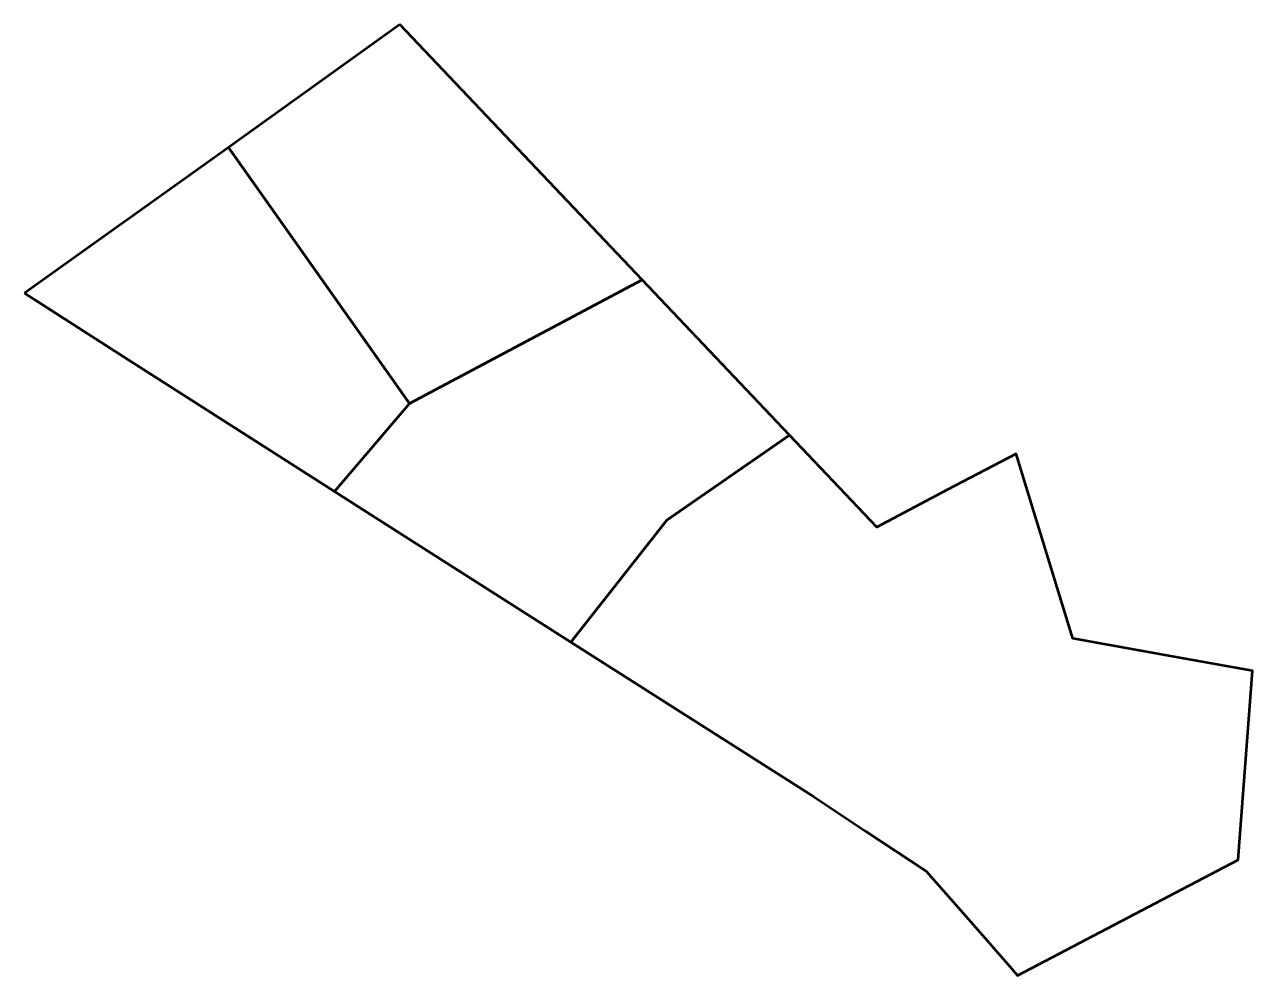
# Model space of a CAD drawing. Header units: feet. Extents: x 807625.3 to 807709.8, y 9157201.2 to 9157266.6.
import ezdxf

# ---------------------------------------------------------------- set-up
doc = ezdxf.new("R2010")
doc.units = ezdxf.units.FT
doc.header["$MEASUREMENT"] = 0
doc.layers.add('AUX2', color=1, linetype='Continuous')

msp = doc.modelspace()

# ---------------------------------------------------------------- linework, layer by layer
at = {"layer": 'AUX2', "color": 252, "lineweight": 53, "true_color": 0x888888}
for points in [[(807651.1, 9157266.616, 2892), (807639.288, 9157258.161, 2446), (807651.762, 9157240.522, 2000), (807667.769, 9157249.045, 2446)], [(807669.478, 9157232.497, 2000), (807662.868, 9157224.11, 2446), (807679.554, 9157213.489, 2892), (807683.151, 9157211.102, 2892), (807687.308, 9157208.344, 2892), (807690.707, 9157204.474, 2892), (807693.07, 9157201.784, 2892), (807693.616, 9157201.162, 2892), (807708.797, 9157209.125, 2892), (807709.777, 9157222.135, 2892), (807704.387, 9157223.1, 2892), (807697.415, 9157224.348, 2892), (807694.2, 9157234.812, 2892), (807693.506, 9157237.072, 2892), (807688.773, 9157234.578, 2892), (807683.919, 9157232.02, 2892), (807677.913, 9157238.351, 2446)]]:
    msp.add_polyline3d(points, close=True, dxfattribs=at)
at = {"layer": 'AUX2', "color": 3, "lineweight": 53, "true_color": 0x00ff00}
for points in [[(807625.26, 9157248.12, 2892), (807632.375, 9157243.57, 2892), (807646.588, 9157234.482, 2446), (807651.762, 9157240.522, 2000), (807639.288, 9157258.161, 2446)], [(807646.588, 9157234.482, 2446), (807649.656, 9157232.52, 2892), (807662.868, 9157224.11, 2446), (807669.478, 9157232.497, 2000), (807677.913, 9157238.351, 2446), (807667.769, 9157249.045, 2446), (807651.762, 9157240.522, 2000)]]:
    msp.add_polyline3d(points, close=True, dxfattribs=at)

doc.saveas('drawing.dxf')
